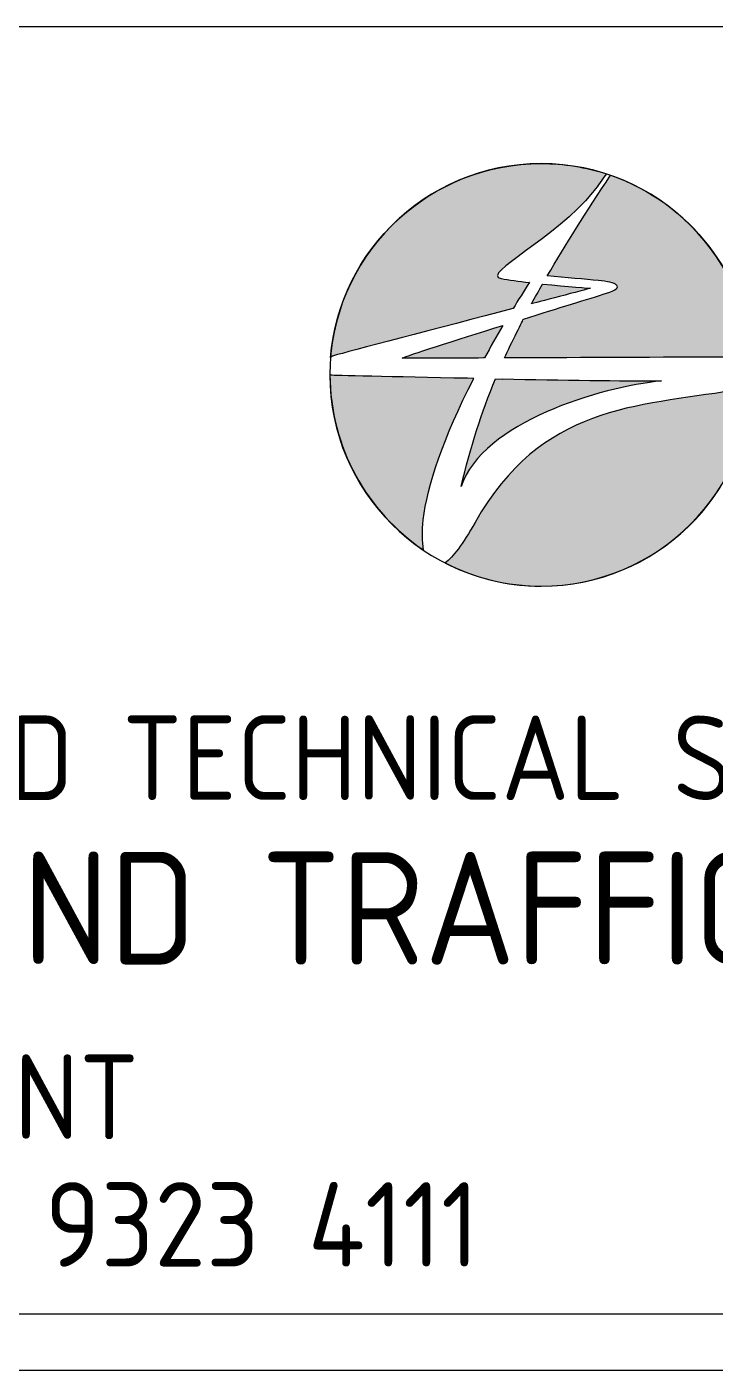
# Model space of a CAD drawing. Extents: x 0 to 420, y 0 to 297.
# Drawn here: x 371.79 to 384, y 57 to 80.84 of the extents above; entities that cross this region are included whole.
import ezdxf
from ezdxf.enums import TextEntityAlignment as Align

# ---------------------------------------------------------------- set-up
doc = ezdxf.new("R2010")
doc.units = 0
doc.header["$LTSCALE"] = 12
doc.header["$MEASUREMENT"] = 0
for name, color, linetype in [('L25', 1, 'CONTINUOUS'), ('TBLK18', 4, 'CONTINUOUS'), ('TBLK25', 1, 'CONTINUOUS'), ('TBLK35', 3, 'CONTINUOUS'), ('TBLK50', 7, 'CONTINUOUS')]:
    doc.layers.add(name, color=color, linetype=linetype)
doc.styles.add('ISO', font='isocp2.shx')

# ---------------------------------------------------------------- blocks, each defined once
blk = doc.blocks.new('MR logo')
at = {"layer": 'TBLK18'}
h = blk.add_hatch(color=256, dxfattribs=at)
edge = h.paths.add_edge_path()
edge.add_spline(control_points=[(0, -6.225), (-0.728, -5.989), (-1.504, -5.861), (-2.31, -5.861), (-2.31, -5.861), (-6.248, -5.861), (-9.476, -8.893), (-9.789, -12.744), (-9.789, -12.744), (-9.746, -12.711), (-9.699, -12.685), (-9.65, -12.673), (-9.65, -12.673), (-9.26, -12.563), (-5.853, -11.671), (-3.325, -11.01), (-3.325, -11.01), (-3.325, -11.01), (-3.325, -11.01), (-3.325, -11.01), (-3.325, -11.01), (-3.325, -11.01), (-3.314, -11.007), (-3.314, -11.007), (-3.314, -11.007), (-3.13, -10.706), (-2.937, -10.398), (-2.736, -10.086), (-2.736, -10.086), (-2.736, -10.086), (-2.737, -10.086), (-2.737, -10.086), (-2.737, -10.086), (-2.737, -10.086), (-2.736, -10.085), (-2.736, -10.085), (-2.736, -10.085), (-3.114, -10.041), (-3.471, -9.993), (-3.738, -9.943), (-3.738, -9.943), (-4.493, -9.798), (-1.738, -8.484), (-0.499, -6.886), (-0.499, -6.886), (-0.326, -6.701), (-0.26, -6.563), (0, -6.225)], knot_values=[0, 0, 0, 0, 0.083333, 0.083333, 0.083333, 0.083333, 0.166667, 0.166667, 0.166667, 0.166667, 0.25, 0.25, 0.25, 0.25, 0.333333, 0.333333, 0.333333, 0.333333, 0.416667, 0.416667, 0.416667, 0.416667, 0.5, 0.5, 0.5, 0.5, 0.583333, 0.583333, 0.583333, 0.583333, 0.666667, 0.666667, 0.666667, 0.666667, 0.75, 0.75, 0.75, 0.75, 0.833333, 0.833333, 0.833333, 0.833333, 0.916667, 0.916667, 0.916667, 0.916667, 1, 1, 1, 1], degree=3, periodic=0)
h = blk.add_hatch(color=256, dxfattribs=at)
edge = h.paths.add_edge_path()
edge.add_spline(control_points=[(5.17, -12.874), (4.974, -9.808), (2.933, -7.242), (0.146, -6.274), (0.146, -6.274), (-0.715, -7.583), (-1.457, -8.747), (-2.099, -9.849), (-2.099, -9.849), (-2.099, -9.849), (-2.098, -9.849), (-2.098, -9.849), (-2.098, -9.849), (-2.098, -9.849), (-2.099, -9.851), (-2.099, -9.851), (-2.099, -9.851), (-1.459, -9.904), (-0.732, -9.971), (-0.286, -10.012), (-0.286, -10.012), (0.337, -10.069), (0.721, -10.239), (0.004, -10.465), (0.004, -10.465), (-0.596, -10.652), (-1.74, -11.005), (-2.946, -11.38), (-2.946, -11.38), (-2.931, -11.352), (-3.385, -12.249), (-3.615, -12.758), (-3.615, -12.758), (-3.615, -12.758), (-3.323, -12.758), (-3.323, -12.758), (-3.323, -12.758), (-3.323, -12.758), (-3.323, -12.758), (-3.323, -12.758), (-3.323, -12.758), (-0.779, -12.749), (1.835, -12.735), (4.526, -12.735), (4.526, -12.735), (4.812, -12.735), (5.026, -12.789), (5.17, -12.874)], knot_values=[0, 0, 0, 0, 0.083333, 0.083333, 0.083333, 0.083333, 0.166667, 0.166667, 0.166667, 0.166667, 0.25, 0.25, 0.25, 0.25, 0.333333, 0.333333, 0.333333, 0.333333, 0.416667, 0.416667, 0.416667, 0.416667, 0.5, 0.5, 0.5, 0.5, 0.583333, 0.583333, 0.583333, 0.583333, 0.666667, 0.666667, 0.666667, 0.666667, 0.75, 0.75, 0.75, 0.75, 0.833333, 0.833333, 0.833333, 0.833333, 0.916667, 0.916667, 0.916667, 0.916667, 1, 1, 1, 1], degree=3, periodic=0)
h = blk.add_hatch(color=256, dxfattribs=at)
edge = h.paths.add_edge_path()
edge.add_spline(control_points=[(-2.265, -10.137), (-2.4, -10.372), (-2.53, -10.605), (-2.656, -10.836), (-2.656, -10.836), (-2.653, -10.835), (-0.701, -10.325), (-0.562, -10.289), (-0.562, -10.289), (-0.562, -10.289), (-1.394, -10.227), (-2.262, -10.137), (-2.262, -10.137), (-2.262, -10.137), (-2.263, -10.137), (-2.263, -10.137), (-2.263, -10.137), (-2.263, -10.137), (-2.265, -10.137), (-2.265, -10.137)], knot_values=[0, 0, 0, 0, 0.2, 0.2, 0.2, 0.2, 0.4, 0.4, 0.4, 0.4, 0.6, 0.6, 0.6, 0.6, 0.8, 0.8, 0.8, 0.8, 1, 1, 1, 1], degree=3, periodic=0)
h = blk.add_hatch(color=256, dxfattribs=at)
edge = h.paths.add_edge_path()
edge.add_spline(control_points=[(-3.674, -11.607), (-5.395, -12.144), (-7.047, -12.668), (-7.248, -12.767), (-7.248, -12.767), (-6.296, -12.767), (-5.334, -12.765), (-4.362, -12.762), (-4.362, -12.762), (-4.362, -12.762), (-4.326, -12.759), (-4.326, -12.759), (-4.326, -12.759), (-4.116, -12.372), (-3.89, -11.973), (-3.674, -11.607), (-3.674, -11.607), (-3.674, -11.607), (-3.674, -11.607), (-3.674, -11.607)], knot_values=[0, 0, 0, 0, 0.2, 0.2, 0.2, 0.2, 0.4, 0.4, 0.4, 0.4, 0.6, 0.6, 0.6, 0.6, 0.8, 0.8, 0.8, 0.8, 1, 1, 1, 1], degree=3, periodic=0)
h = blk.add_hatch(color=256, dxfattribs=at)
edge = h.paths.add_edge_path()
edge.add_spline(control_points=[(-6.491, -19.577), (-8.485, -18.226), (-9.8, -15.938), (-9.813, -13.358), (-9.813, -13.358), (-9.797, -13.365), (-9.779, -13.371), (-9.76, -13.377), (-9.76, -13.377), (-9.76, -13.377), (-7.543, -13.431), (-4.929, -13.483), (-4.929, -13.483), (-4.929, -13.483), (-4.929, -13.483), (-4.929, -13.483), (-4.929, -13.483), (-4.929, -13.483), (-4.71, -13.488), (-4.71, -13.488), (-4.71, -13.488), (-5.788, -15.598), (-6.368, -17.317), (-6.499, -18.503), (-6.499, -18.503), (-6.543, -18.902), (-6.542, -19.281), (-6.491, -19.577)], knot_values=[0, 0, 0, 0, 0.142857, 0.142857, 0.142857, 0.142857, 0.285714, 0.285714, 0.285714, 0.285714, 0.428571, 0.428571, 0.428571, 0.428571, 0.571429, 0.571429, 0.571429, 0.571429, 0.714286, 0.714286, 0.714286, 0.714286, 0.857143, 0.857143, 0.857143, 0.857143, 1, 1, 1, 1], degree=3, periodic=0)
h = blk.add_hatch(color=256, dxfattribs=at)
edge = h.paths.add_edge_path()
edge.add_spline(control_points=[(5.181, -13.633), (5.036, -17.65), (1.736, -20.861), (-2.311, -20.861), (-2.311, -20.861), (-3.54, -20.861), (-4.699, -20.562), (-5.723, -20.034), (-5.723, -20.034), (-5.448, -19.826), (-5.097, -19.378), (-4.663, -18.603), (-4.663, -18.603), (-2.317, -14.44), (1.054, -14.478), (4.494, -13.918), (4.494, -13.918), (4.797, -13.868), (5.027, -13.762), (5.181, -13.633)], knot_values=[0, 0, 0, 0, 0.2, 0.2, 0.2, 0.2, 0.4, 0.4, 0.4, 0.4, 0.6, 0.6, 0.6, 0.6, 0.8, 0.8, 0.8, 0.8, 1, 1, 1, 1], degree=3, periodic=0)
h = blk.add_hatch(color=256, dxfattribs=at)
edge = h.paths.add_edge_path()
edge.add_spline(control_points=[(-3.938, -13.505), (-4.429, -14.697), (-4.825, -15.93), (-5.153, -17.32), (-5.153, -17.32), (-4.405, -15.044), (-0.204, -13.792), (1.953, -13.578), (1.953, -13.578), (0.579, -13.578), (-1.586, -13.546), (-3.683, -13.507), (-3.683, -13.507), (-3.683, -13.507), (-3.685, -13.51), (-3.685, -13.51), (-3.685, -13.51), (-3.685, -13.51), (-3.938, -13.505), (-3.938, -13.505)], knot_values=[0, 0, 0, 0, 0.2, 0.2, 0.2, 0.2, 0.4, 0.4, 0.4, 0.4, 0.6, 0.6, 0.6, 0.6, 0.8, 0.8, 0.8, 0.8, 1, 1, 1, 1], degree=3, periodic=0)
blk.add_ellipse((-2.317, -13.361), major_axis=(0, 7.5), ratio=0.999625, start_param=0, end_param=6.28318, dxfattribs=at)
for points, knots in [([(0, -6.225), (-0.728, -5.989), (-1.504, -5.861), (-2.31, -5.861), (-2.31, -5.861), (-6.248, -5.861), (-9.476, -8.893), (-9.789, -12.744), (-9.789, -12.744), (-9.746, -12.711), (-9.699, -12.685), (-9.65, -12.673), (-9.65, -12.673), (-9.26, -12.563), (-5.853, -11.671), (-3.325, -11.01), (-3.325, -11.01), (-3.325, -11.01), (-3.325, -11.01), (-3.325, -11.01), (-3.325, -11.01), (-3.325, -11.01), (-3.314, -11.007), (-3.314, -11.007), (-3.314, -11.007), (-3.13, -10.706), (-2.937, -10.398), (-2.736, -10.086), (-2.736, -10.086), (-2.736, -10.086), (-2.737, -10.086), (-2.737, -10.086), (-2.737, -10.086), (-2.737, -10.086), (-2.736, -10.085), (-2.736, -10.085), (-2.736, -10.085), (-3.114, -10.041), (-3.471, -9.993), (-3.738, -9.943), (-3.738, -9.943), (-4.493, -9.798), (-1.738, -8.484), (-0.499, -6.886), (-0.499, -6.886), (-0.326, -6.701), (-0.26, -6.563), (0, -6.225)], [0, 0, 0, 0, 0.083333, 0.083333, 0.083333, 0.083333, 0.166667, 0.166667, 0.166667, 0.166667, 0.25, 0.25, 0.25, 0.25, 0.333333, 0.333333, 0.333333, 0.333333, 0.416667, 0.416667, 0.416667, 0.416667, 0.5, 0.5, 0.5, 0.5, 0.583333, 0.583333, 0.583333, 0.583333, 0.666667, 0.666667, 0.666667, 0.666667, 0.75, 0.75, 0.75, 0.75, 0.833333, 0.833333, 0.833333, 0.833333, 0.916667, 0.916667, 0.916667, 0.916667, 1, 1, 1, 1]), ([(5.17, -12.874), (4.974, -9.808), (2.933, -7.242), (0.146, -6.274), (0.146, -6.274), (-0.715, -7.583), (-1.457, -8.747), (-2.099, -9.849), (-2.099, -9.849), (-2.099, -9.849), (-2.098, -9.849), (-2.098, -9.849), (-2.098, -9.849), (-2.098, -9.849), (-2.099, -9.851), (-2.099, -9.851), (-2.099, -9.851), (-1.459, -9.904), (-0.732, -9.971), (-0.286, -10.012), (-0.286, -10.012), (0.337, -10.069), (0.721, -10.239), (0.004, -10.465), (0.004, -10.465), (-0.596, -10.652), (-1.74, -11.005), (-2.946, -11.38), (-2.946, -11.38), (-2.931, -11.352), (-3.385, -12.249), (-3.615, -12.758), (-3.615, -12.758), (-3.615, -12.758), (-3.323, -12.758), (-3.323, -12.758), (-3.323, -12.758), (-3.323, -12.758), (-3.323, -12.758), (-3.323, -12.758), (-3.323, -12.758), (-0.779, -12.749), (1.835, -12.735), (4.526, -12.735), (4.526, -12.735), (4.812, -12.735), (5.026, -12.789), (5.17, -12.874)], [0, 0, 0, 0, 0.083333, 0.083333, 0.083333, 0.083333, 0.166667, 0.166667, 0.166667, 0.166667, 0.25, 0.25, 0.25, 0.25, 0.333333, 0.333333, 0.333333, 0.333333, 0.416667, 0.416667, 0.416667, 0.416667, 0.5, 0.5, 0.5, 0.5, 0.583333, 0.583333, 0.583333, 0.583333, 0.666667, 0.666667, 0.666667, 0.666667, 0.75, 0.75, 0.75, 0.75, 0.833333, 0.833333, 0.833333, 0.833333, 0.916667, 0.916667, 0.916667, 0.916667, 1, 1, 1, 1]), ([(-2.265, -10.137), (-2.4, -10.372), (-2.53, -10.605), (-2.656, -10.836), (-2.656, -10.836), (-2.653, -10.835), (-0.701, -10.325), (-0.562, -10.289), (-0.562, -10.289), (-0.562, -10.289), (-1.394, -10.227), (-2.262, -10.137), (-2.262, -10.137), (-2.262, -10.137), (-2.263, -10.137), (-2.263, -10.137), (-2.263, -10.137), (-2.263, -10.137), (-2.265, -10.137), (-2.265, -10.137)], [0, 0, 0, 0, 0.2, 0.2, 0.2, 0.2, 0.4, 0.4, 0.4, 0.4, 0.6, 0.6, 0.6, 0.6, 0.8, 0.8, 0.8, 0.8, 1, 1, 1, 1]), ([(-2.265, -10.137), (-2.4, -10.372), (-2.53, -10.605), (-2.656, -10.836), (-2.656, -10.836), (-2.653, -10.835), (-0.701, -10.325), (-0.562, -10.289), (-0.562, -10.289), (-0.562, -10.289), (-1.394, -10.227), (-2.262, -10.137), (-2.262, -10.137), (-2.262, -10.137), (-2.263, -10.137), (-2.263, -10.137), (-2.263, -10.137), (-2.263, -10.137), (-2.265, -10.137), (-2.265, -10.137)], [0, 0, 0, 0, 0.2, 0.2, 0.2, 0.2, 0.4, 0.4, 0.4, 0.4, 0.6, 0.6, 0.6, 0.6, 0.8, 0.8, 0.8, 0.8, 1, 1, 1, 1]), ([(-3.674, -11.607), (-5.395, -12.144), (-7.047, -12.668), (-7.248, -12.767), (-7.248, -12.767), (-6.296, -12.767), (-5.334, -12.765), (-4.362, -12.762), (-4.362, -12.762), (-4.362, -12.762), (-4.36, -12.759), (-4.36, -12.759), (-4.36, -12.759), (-4.36, -12.759), (-4.326, -12.759), (-4.326, -12.759), (-4.326, -12.759), (-4.116, -12.372), (-3.89, -11.973), (-3.674, -11.607), (-3.674, -11.607), (-3.674, -11.607), (-3.674, -11.607), (-3.674, -11.607)], [0, 0, 0, 0, 0.166667, 0.166667, 0.166667, 0.166667, 0.333333, 0.333333, 0.333333, 0.333333, 0.5, 0.5, 0.5, 0.5, 0.666667, 0.666667, 0.666667, 0.666667, 0.833333, 0.833333, 0.833333, 0.833333, 1, 1, 1, 1]), ([(-3.674, -11.607), (-5.395, -12.144), (-7.047, -12.668), (-7.248, -12.767), (-7.248, -12.767), (-6.296, -12.767), (-5.334, -12.765), (-4.362, -12.762), (-4.362, -12.762), (-4.362, -12.762), (-4.326, -12.759), (-4.326, -12.759), (-4.326, -12.759), (-4.116, -12.372), (-3.89, -11.973), (-3.674, -11.607), (-3.674, -11.607), (-3.674, -11.607), (-3.674, -11.607), (-3.674, -11.607)], [0, 0, 0, 0, 0.2, 0.2, 0.2, 0.2, 0.4, 0.4, 0.4, 0.4, 0.6, 0.6, 0.6, 0.6, 0.8, 0.8, 0.8, 0.8, 1, 1, 1, 1]), ([(-9.814, -13.357), (-9.814, -13.357), (-9.814, -13.358), (-9.814, -13.358), (-9.814, -13.358), (-9.814, -13.358), (-9.812, -13.358), (-9.812, -13.358), (-9.812, -13.358), (-9.812, -13.358), (-9.814, -13.357), (-9.814, -13.357)], [0, 0, 0, 0, 0.333333, 0.333333, 0.333333, 0.333333, 0.666667, 0.666667, 0.666667, 0.666667, 1, 1, 1, 1]), ([(-6.491, -19.577), (-8.485, -18.226), (-9.8, -15.938), (-9.813, -13.358), (-9.813, -13.358), (-9.797, -13.365), (-9.779, -13.371), (-9.76, -13.377), (-9.76, -13.377), (-9.76, -13.377), (-7.543, -13.431), (-4.929, -13.483), (-4.929, -13.483), (-4.929, -13.483), (-4.929, -13.483), (-4.929, -13.483), (-4.929, -13.483), (-4.929, -13.483), (-4.71, -13.488), (-4.71, -13.488), (-4.71, -13.488), (-5.788, -15.598), (-6.368, -17.317), (-6.499, -18.503), (-6.499, -18.503), (-6.543, -18.902), (-6.542, -19.281), (-6.491, -19.577)], [0, 0, 0, 0, 0.142857, 0.142857, 0.142857, 0.142857, 0.285714, 0.285714, 0.285714, 0.285714, 0.428571, 0.428571, 0.428571, 0.428571, 0.571429, 0.571429, 0.571429, 0.571429, 0.714286, 0.714286, 0.714286, 0.714286, 0.857143, 0.857143, 0.857143, 0.857143, 1, 1, 1, 1]), ([(5.181, -13.633), (5.036, -17.65), (1.736, -20.861), (-2.311, -20.861), (-2.311, -20.861), (-3.54, -20.861), (-4.699, -20.562), (-5.723, -20.034), (-5.723, -20.034), (-5.448, -19.826), (-5.097, -19.378), (-4.663, -18.603), (-4.663, -18.603), (-2.317, -14.44), (1.054, -14.478), (4.494, -13.918), (4.494, -13.918), (4.797, -13.868), (5.027, -13.762), (5.181, -13.633)], [0, 0, 0, 0, 0.2, 0.2, 0.2, 0.2, 0.4, 0.4, 0.4, 0.4, 0.6, 0.6, 0.6, 0.6, 0.8, 0.8, 0.8, 0.8, 1, 1, 1, 1]), ([(-3.938, -13.505), (-4.429, -14.697), (-4.825, -15.93), (-5.153, -17.32), (-5.153, -17.32), (-4.405, -15.044), (-0.204, -13.792), (1.953, -13.578), (1.953, -13.578), (0.579, -13.578), (-1.586, -13.546), (-3.683, -13.507), (-3.683, -13.507), (-3.683, -13.507), (-3.685, -13.51), (-3.685, -13.51), (-3.685, -13.51), (-3.685, -13.51), (-3.938, -13.505), (-3.938, -13.505)], [0, 0, 0, 0, 0.2, 0.2, 0.2, 0.2, 0.4, 0.4, 0.4, 0.4, 0.6, 0.6, 0.6, 0.6, 0.8, 0.8, 0.8, 0.8, 1, 1, 1, 1])]:
    blk.add_open_spline(points, degree=3, knots=knots, dxfattribs=at)

msp = doc.modelspace()

# ---------------------------------------------------------------- linework, layer by layer
at = {"layer": 'TBLK35'}
msp.add_line((352.5, 57), (415.5, 57), dxfattribs=at)
at = {"layer": 'TBLK50'}
msp.add_lwpolyline([(407, 80.841), (356, 80.841, 0.414214), (353.5, 78.341), (353.5, 60.5, 0.414214), (356, 58), (407, 58, 0.414214), (409.5, 60.5), (409.5, 78.341, 0.414214)], format="xyb", close=True, dxfattribs=at)

# ---------------------------------------------------------------- block references
at = {"layer": 'L25', "xscale": 0.5, "yscale": 0.5}
msp.add_blockref('MR logo', (382.072, 81.345), dxfattribs=at)

# ---------------------------------------------------------------- texts
at = {"layer": 'TBLK18', "style": 'ISO'}
msp.add_attdef('PLANNING AND TECHNICAL SERVICES DIRECTORATE', text='', height=1.5, dxfattribs=at).set_placement((381.5, 67.119), align=Align.CENTER)
for tag, p in [('WATERLOO CRESCENT', (355.514, 61.1)), ('(08) 9323 4111', (368.306, 58.836))]:
    msp.add_attdef(tag, p, '', height=1.5, dxfattribs=at)
at = {"layer": 'TBLK25', "style": 'ISO'}
msp.add_attdef('ROAD AND TRAFFIC ENGINEERING', text='', height=2, dxfattribs=at).set_placement((381.5, 64.199), align=Align.CENTER)

doc.saveas('drawing.dxf')
